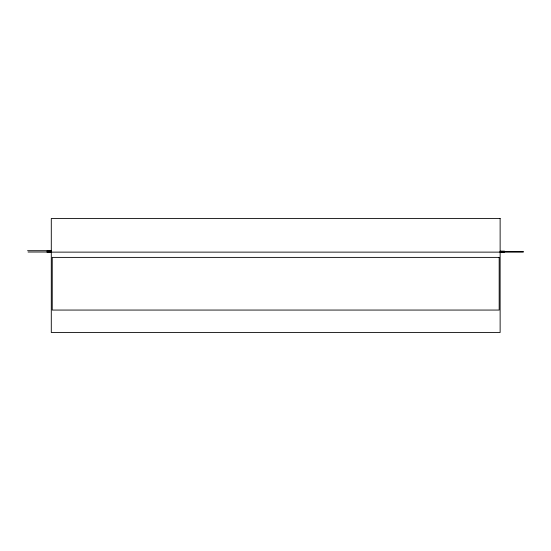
<?xml version="1.0" encoding="UTF-8"?>
<svg xmlns="http://www.w3.org/2000/svg" width="551" height="551" viewBox="0 0 551 551"><rect width="100%" height="100%" fill="white"/><g stroke="black" fill="none" stroke-linecap="round" stroke-linejoin="round"><path stroke-width="0.83" d="M27.55 250.698L51.291 250.698M46.89 251.125L51.174 251.125M500.253 251.125L504.537 251.125M500.129 251.759L523.45 251.759M500.129 251.965L523.367 251.965M28.08 252.021L51.291 252.021M46.98 252.131L504.447 252.131M500.129 218.499L51.291 218.499L51.291 332.501L500.129 332.501L500.129 218.499M499.178 257.393L52.242 257.393L52.242 310.061L499.178 310.061L499.178 257.393"/></g></svg>
